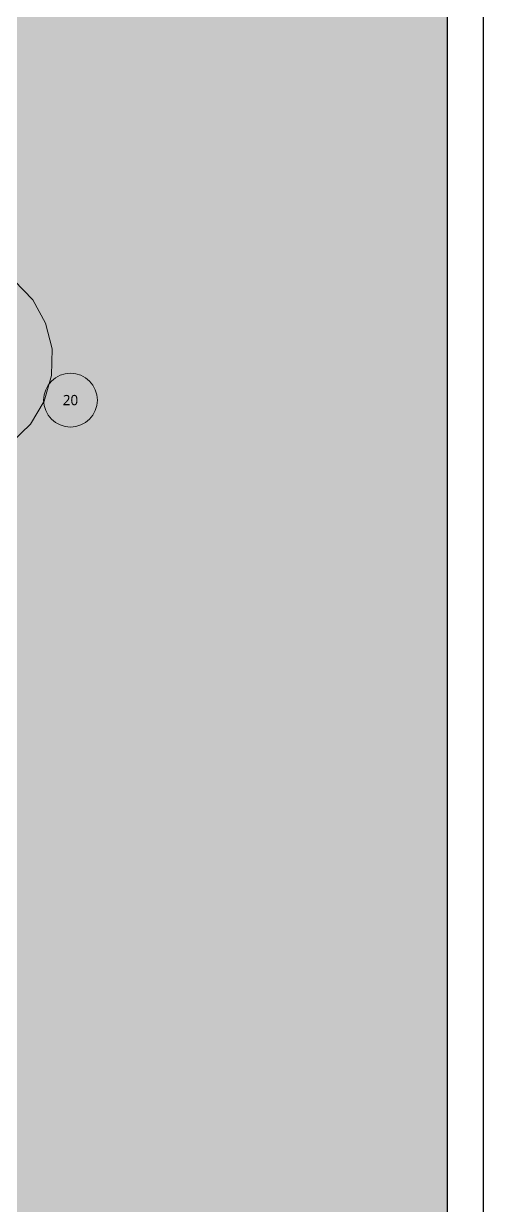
# Model space of a CAD drawing. Header units: millimetres. Extents: x -31757 to 121236, y -27283 to 59400.
# Drawn here: x 76402 to 84100, y 28250 to 48047 of the extents above; entities that cross this region are included whole.
import ezdxf

# ---------------------------------------------------------------- set-up
doc = ezdxf.new("R2010")
doc.units = ezdxf.units.MM
for name, color, linetype, lineweight in [('10_見えがかり', 7, 'Continuous', 13), ('30_敷地・外構', 8, 'Continuous', 9), ('41_通り芯の符号', 1, 'Continuous', 13), ('90_図枠', 7, 'Continuous', 25)]:
    doc.layers.add(name, color=color, linetype=linetype, lineweight=lineweight)
doc.styles.add('JP', font='NotoSansCJKjp-Regular.otf')

msp = doc.modelspace()

# ---------------------------------------------------------------- hatches: boundary and pattern name
at = {"layer": '30_敷地・外構'}
msp.add_hatch(color=8, dxfattribs=at).paths.add_polyline_path([(13241, 12904), (13242, 907), (600, 908), (600, 58800), (83500, 58800), (83500, 903), (76239, 903), (76243, 56906), (43237, 56910)])

# ---------------------------------------------------------------- linework, layer by layer
at = {"layer": '10_見えがかり'}
msp.add_lwpolyline([(76243, 43741), (76553, 43420), (76770, 43029), (76878, 42596), (76870, 42150), (76747, 41721), (76517, 41338), (76196, 41028)], dxfattribs=at)
at = {"layer": '30_敷地・外構'}
msp.add_lwpolyline([(13241, 12904), (13242, 907), (600, 908), (600, 58800), (83500, 58800), (83500, 903), (76239, 903), (76243, 56906), (43237, 56910), (13241, 12904)], dxfattribs=at)
at = {"layer": '41_通り芯の符号'}
msp.add_lwpolyline([(77636, 41739), (77628, 41827), (77602, 41912), (77561, 41989), (77505, 42058), (77437, 42114), (77359, 42155), (77274, 42181), (77186, 42189), (77099, 42181), (77014, 42155), (76936, 42114), (76868, 42058), (76812, 41989), (76771, 41912), (76745, 41827), (76736, 41739), (76745, 41652), (76771, 41567), (76812, 41489), (76868, 41421), (76936, 41365), (77014, 41324), (77099, 41298), (77186, 41289), (77274, 41298), (77359, 41324), (77437, 41365), (77505, 41421), (77561, 41489), (77602, 41567), (77628, 41652), (77636, 41739)], dxfattribs=at)
at = {"layer": '90_図枠'}
for points in [[(0, 0), (84100, 0), (84100, 59400), (0, 59400)], [(600, 600), (83500, 600), (83500, 58800), (600, 58800)]]:
    msp.add_lwpolyline(points, close=True, dxfattribs=at)

# ---------------------------------------------------------------- texts
at = {"layer": '41_通り芯の符号', "insert": (77186, 41739), "char_height": 172, "attachment_point": 5, "style": 'JP'}
msp.add_mtext('20', dxfattribs=at)

doc.saveas('drawing.dxf')
